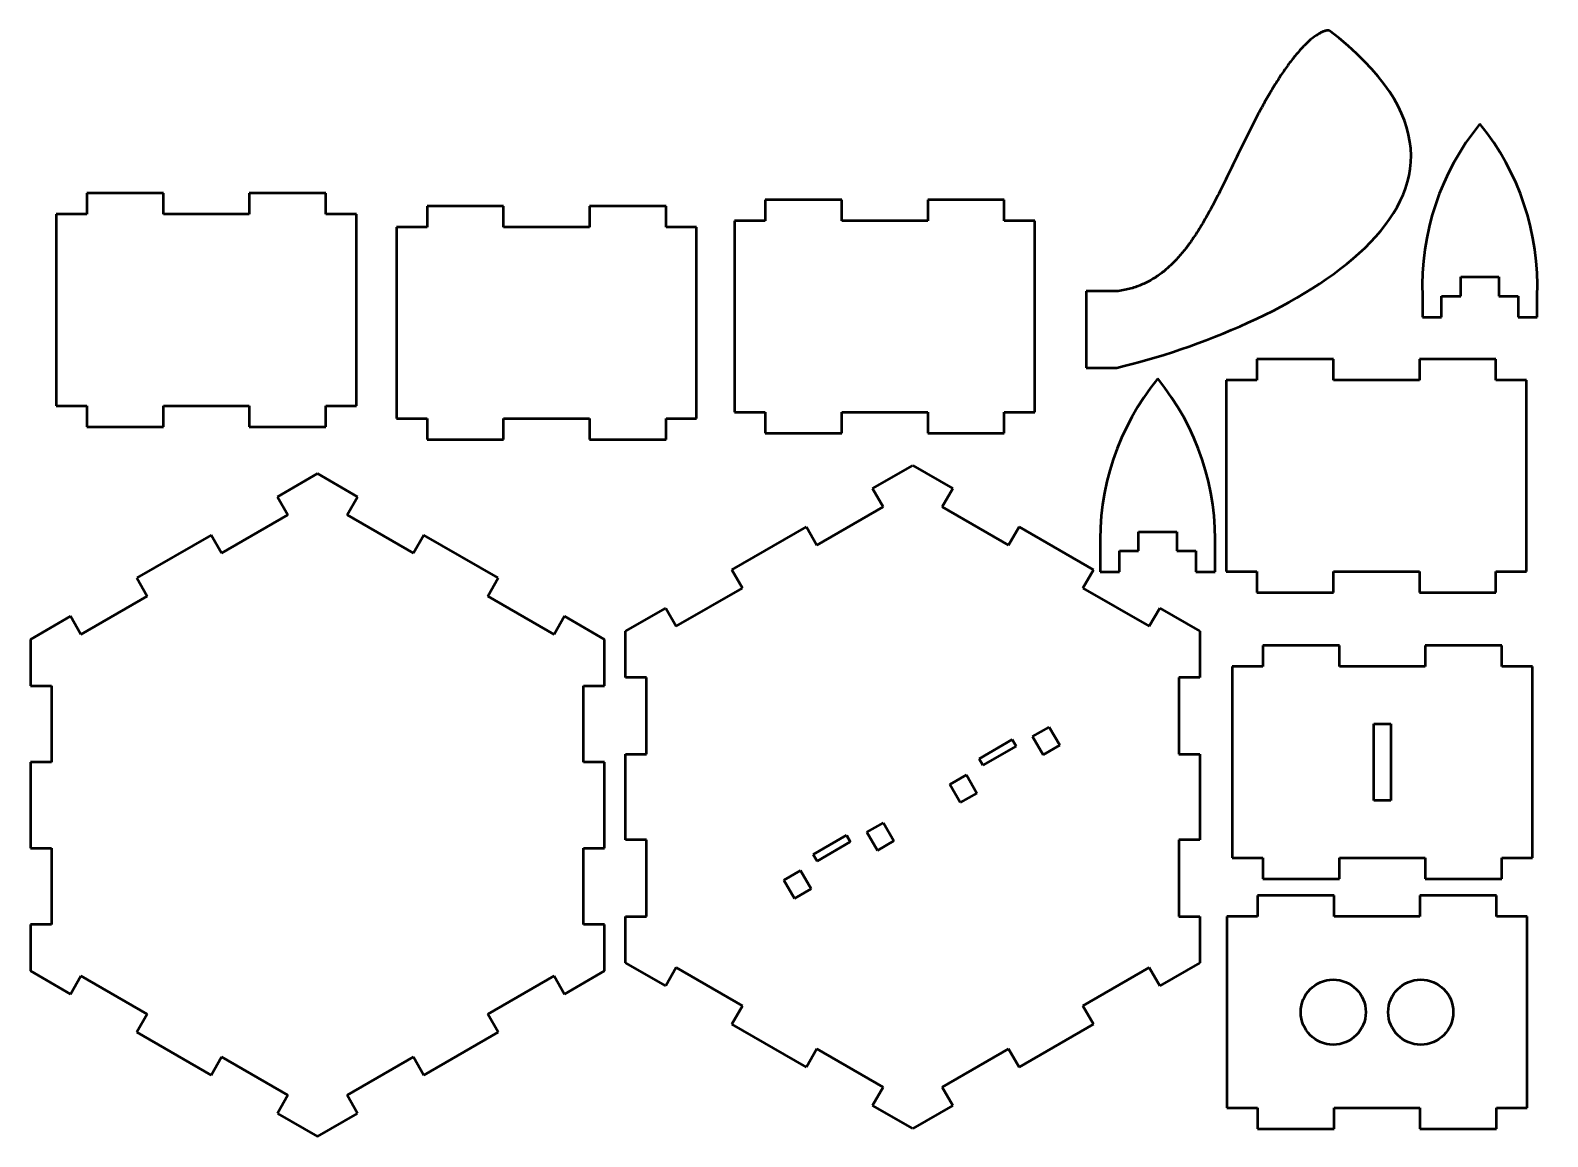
# Model space of a CAD drawing. Header units: millimetres. Extents: x 2 to 399, y 4 to 293.
import ezdxf

# ---------------------------------------------------------------- set-up
doc = ezdxf.new("R2010")
doc.units = ezdxf.units.MM
doc.layers.add('Visible (ANSI)', color=7, linetype='Continuous', lineweight=50)

msp = doc.modelspace()

# ---------------------------------------------------------------- linework, layer by layer
at = {"layer": 'Visible (ANSI)'}
for p, q in [((17.06, 249.99), (17.06, 244.49)), ((37.06, 249.99), (17.06, 249.99)), ((37.06, 244.49), (37.06, 249.99)), ((59.49, 249.99), (59.49, 244.49)), ((79.49, 249.99), (59.49, 249.99)), ((79.49, 244.49), (79.49, 249.99)), ((105.92, 246.62), (105.92, 241.12)), ((125.92, 246.62), (105.92, 246.62)), ((125.92, 241.12), (125.92, 246.62)), ((148.34, 246.62), (148.34, 241.12)), ((168.34, 246.62), (148.34, 246.62)), ((168.34, 241.12), (168.34, 246.62)), ((194.26, 248.3), (194.26, 242.8)), ((214.26, 248.3), (194.26, 248.3)), ((214.26, 242.8), (214.26, 248.3)), ((236.69, 248.3), (236.69, 242.8)), ((256.69, 248.3), (236.69, 248.3)), ((256.69, 242.8), (256.69, 248.3)), ((9.06, 244.49), (9.06, 194.49)), ((17.06, 244.49), (9.06, 244.49)), ((59.49, 244.49), (37.06, 244.49)), ((87.49, 244.49), (79.49, 244.49)), ((87.49, 194.49), (87.49, 244.49)), ((186.26, 242.8), (186.26, 192.8)), ((194.26, 242.8), (186.26, 242.8)), ((236.69, 242.8), (214.26, 242.8)), ((264.69, 242.8), (256.69, 242.8)), ((264.69, 192.8), (264.69, 242.8)), ((97.92, 241.12), (97.92, 191.12)), ((105.92, 241.12), (97.92, 241.12)), ((148.34, 241.12), (125.92, 241.12)), ((176.34, 241.12), (168.34, 241.12)), ((176.34, 191.12), (176.34, 241.12)), ((375.9, 228.13), (385.9, 228.13)), ((375.9, 223.13), (375.9, 228.13)), ((385.9, 228.13), (385.9, 223.13)), ((278.05, 224.38), (278.05, 204.38)), ((286.05, 224.38), (278.05, 224.38)), ((365.9, 223.13), (365.9, 217.63)), ((370.9, 223.13), (375.9, 223.13)), ((370.9, 217.63), (370.9, 223.13)), ((385.9, 223.13), (390.9, 223.13)), ((390.9, 223.13), (390.9, 217.63)), ((395.9, 217.63), (395.9, 223.13)), ((365.9, 217.63), (370.9, 217.63)), ((390.9, 217.63), (395.9, 217.63)), ((322.67, 206.68), (322.67, 201.18)), ((342.67, 206.68), (322.67, 206.68)), ((342.67, 201.18), (342.67, 206.68)), ((365.1, 206.68), (365.1, 201.18)), ((385.1, 206.68), (365.1, 206.68)), ((385.1, 201.18), (385.1, 206.68)), ((278.05, 204.38), (286.05, 204.38)), ((314.67, 201.18), (314.67, 151.18)), ((322.67, 201.18), (314.67, 201.18)), ((365.1, 201.18), (342.67, 201.18)), ((393.1, 201.18), (385.1, 201.18)), ((393.1, 151.18), (393.1, 201.18)), ((9.06, 194.49), (17.06, 194.49)), ((17.06, 194.49), (17.06, 188.99)), ((37.06, 194.49), (59.49, 194.49)), ((37.06, 188.99), (37.06, 194.49)), ((59.49, 194.49), (59.49, 188.99)), ((79.49, 194.49), (87.49, 194.49)), ((79.49, 188.99), (79.49, 194.49)), ((97.92, 191.12), (105.92, 191.12)), ((105.92, 191.12), (105.92, 185.62)), ((125.92, 191.12), (148.34, 191.12)), ((125.92, 185.62), (125.92, 191.12)), ((148.34, 191.12), (148.34, 185.62)), ((168.34, 191.12), (176.34, 191.12)), ((168.34, 185.62), (168.34, 191.12)), ((186.26, 192.8), (194.26, 192.8)), ((194.26, 192.8), (194.26, 187.3)), ((214.26, 192.8), (236.69, 192.8)), ((214.26, 187.3), (214.26, 192.8)), ((236.69, 192.8), (236.69, 187.3)), ((256.69, 192.8), (264.69, 192.8)), ((256.69, 187.3), (256.69, 192.8)), ((17.06, 188.99), (37.06, 188.99)), ((59.49, 188.99), (79.49, 188.99)), ((194.26, 187.3), (214.26, 187.3)), ((236.69, 187.3), (256.69, 187.3)), ((105.92, 185.62), (125.92, 185.62)), ((148.34, 185.62), (168.34, 185.62)), ((222.31, 172.84), (232.78, 178.88)), ((232.78, 178.88), (243.25, 172.84)), ((77.31, 176.74), (66.84, 170.7)), ((87.78, 170.7), (77.31, 176.74)), ((66.84, 170.7), (69.59, 165.94)), ((85.03, 165.94), (87.78, 170.7)), ((225.06, 168.08), (222.31, 172.84)), ((243.25, 172.84), (240.5, 168.08)), ((207.74, 158.08), (225.06, 168.08)), ((240.5, 168.08), (257.82, 158.08)), ((69.59, 165.94), (52.27, 155.94)), ((102.35, 155.94), (85.03, 165.94)), ((185.57, 151.63), (204.99, 162.84)), ((204.99, 162.84), (207.74, 158.08)), ((257.82, 158.08), (260.57, 162.84)), ((260.57, 162.84), (279.99, 151.63)), ((49.52, 160.7), (30.1, 149.49)), ((52.27, 155.94), (49.52, 160.7)), ((105.1, 160.7), (102.35, 155.94)), ((124.52, 149.49), (105.1, 160.7)), ((291.76, 161.58), (301.76, 161.58)), ((291.76, 156.58), (291.76, 161.58)), ((301.76, 161.58), (301.76, 156.58)), ((281.76, 156.58), (281.76, 151.08)), ((286.76, 156.58), (291.76, 156.58)), ((286.76, 151.08), (286.76, 156.58)), ((301.76, 156.58), (306.76, 156.58)), ((306.76, 156.58), (306.76, 151.08)), ((311.76, 151.08), (311.76, 156.58)), ((188.32, 146.86), (185.57, 151.63)), ((279.99, 151.63), (277.24, 146.86)), ((281.76, 151.08), (286.76, 151.08)), ((306.76, 151.08), (311.76, 151.08)), ((314.67, 151.18), (322.67, 151.18)), ((322.67, 151.18), (322.67, 145.68)), ((342.67, 151.18), (365.1, 151.18)), ((342.67, 145.68), (342.67, 151.18)), ((365.1, 151.18), (365.1, 145.68)), ((385.1, 151.18), (393.1, 151.18)), ((385.1, 145.68), (385.1, 151.18)), ((30.1, 149.49), (32.85, 144.72)), ((121.77, 144.72), (124.52, 149.49)), ((171, 136.86), (188.32, 146.86)), ((277.24, 146.86), (294.56, 136.86)), ((32.85, 144.72), (15.53, 134.72)), ((139.09, 134.72), (121.77, 144.72)), ((322.67, 145.68), (342.67, 145.68)), ((365.1, 145.68), (385.1, 145.68)), ((12.78, 139.49), (2.31, 133.44)), ((15.53, 134.72), (12.78, 139.49)), ((141.84, 139.49), (139.09, 134.72)), ((152.31, 133.44), (141.84, 139.49)), ((157.78, 135.58), (168.25, 141.63)), ((168.25, 141.63), (171, 136.86)), ((294.56, 136.86), (297.31, 141.63)), ((297.31, 141.63), (307.78, 135.58)), ((157.78, 123.49), (157.78, 135.58)), ((307.78, 135.58), (307.78, 123.49)), ((2.31, 133.44), (2.31, 121.35)), ((152.31, 121.35), (152.31, 133.44)), ((324.21, 131.85), (324.21, 126.35)), ((344.21, 131.85), (324.21, 131.85)), ((344.21, 126.35), (344.21, 131.85)), ((366.64, 131.85), (366.64, 126.35)), ((386.64, 131.85), (366.64, 131.85)), ((386.64, 126.35), (386.64, 131.85)), ((163.28, 123.49), (157.78, 123.49)), ((163.28, 103.49), (163.28, 123.49)), ((302.28, 123.49), (302.28, 103.49)), ((307.78, 123.49), (302.28, 123.49)), ((316.21, 126.35), (316.21, 76.35)), ((324.21, 126.35), (316.21, 126.35)), ((366.64, 126.35), (344.21, 126.35)), ((394.64, 126.35), (386.64, 126.35)), ((394.64, 76.35), (394.64, 126.35)), ((2.31, 121.35), (7.81, 121.35)), ((7.81, 121.35), (7.81, 101.35)), ((146.81, 121.35), (152.31, 121.35)), ((146.81, 101.35), (146.81, 121.35)), ((353.17, 91.35), (353.17, 111.35)), ((353.17, 111.35), (357.67, 111.35)), ((357.67, 111.35), (357.67, 91.35)), ((250.11, 102.28), (258.77, 107.28)), ((258.77, 107.28), (259.77, 105.55)), ((264.1, 108.05), (268.43, 110.55)), ((266.85, 103.29), (264.1, 108.05)), ((268.43, 110.55), (271.18, 105.79)), ((157.78, 103.49), (163.28, 103.49)), ((157.78, 81.07), (157.78, 103.49)), ((259.77, 105.55), (251.11, 100.55)), ((271.18, 105.79), (266.85, 103.29)), ((302.28, 103.49), (307.78, 103.49)), ((307.78, 103.49), (307.78, 81.07)), ((2.31, 101.35), (2.31, 78.93)), ((7.81, 101.35), (2.31, 101.35)), ((152.31, 101.35), (146.81, 101.35)), ((152.31, 78.93), (152.31, 101.35)), ((251.11, 100.55), (250.11, 102.28)), ((242.45, 95.55), (246.78, 98.05)), ((245.2, 90.79), (242.45, 95.55)), ((246.78, 98.05), (249.53, 93.29)), ((249.53, 93.29), (245.2, 90.79)), ((357.67, 91.35), (353.17, 91.35)), ((220.8, 83.05), (225.13, 85.55)), ((225.13, 85.55), (227.88, 80.79)), ((163.28, 81.07), (157.78, 81.07)), ((163.28, 61.07), (163.28, 81.07)), ((206.81, 77.28), (215.47, 82.28)), ((216.47, 80.55), (207.81, 75.55)), ((215.47, 82.28), (216.47, 80.55)), ((223.55, 78.29), (220.8, 83.05)), ((227.88, 80.79), (223.55, 78.29)), ((302.28, 81.07), (302.28, 61.07)), ((307.78, 81.07), (302.28, 81.07)), ((2.31, 78.93), (7.81, 78.93)), ((7.81, 78.93), (7.81, 58.93)), ((146.81, 78.93), (152.31, 78.93)), ((146.81, 58.93), (146.81, 78.93)), ((207.81, 75.55), (206.81, 77.28)), ((316.21, 76.35), (324.21, 76.35)), ((324.21, 76.35), (324.21, 70.85)), ((344.21, 76.35), (366.64, 76.35)), ((344.21, 70.85), (344.21, 76.35)), ((366.64, 76.35), (366.64, 70.85)), ((386.64, 76.35), (394.64, 76.35)), ((386.64, 70.85), (386.64, 76.35)), ((199.15, 70.55), (203.48, 73.05)), ((203.48, 73.05), (206.23, 68.29)), ((201.9, 65.79), (199.15, 70.55)), ((206.23, 68.29), (201.9, 65.79)), ((324.21, 70.85), (344.21, 70.85)), ((366.64, 70.85), (386.64, 70.85)), ((322.83, 66.57), (322.83, 61.07)), ((342.83, 66.57), (322.83, 66.57)), ((342.83, 61.07), (342.83, 66.57)), ((365.25, 66.57), (365.25, 61.07)), ((385.25, 66.57), (365.25, 66.57)), ((385.25, 61.07), (385.25, 66.57)), ((157.78, 61.07), (163.28, 61.07)), ((157.78, 48.98), (157.78, 61.07)), ((302.28, 61.07), (307.78, 61.07)), ((307.78, 61.07), (307.78, 48.98)), ((314.83, 61.07), (314.83, 11.07)), ((322.83, 61.07), (314.83, 61.07)), ((365.25, 61.07), (342.83, 61.07)), ((393.25, 61.07), (385.25, 61.07)), ((393.25, 11.07), (393.25, 61.07)), ((2.31, 58.93), (2.31, 46.84)), ((7.81, 58.93), (2.31, 58.93)), ((152.31, 58.93), (146.81, 58.93)), ((152.31, 46.84), (152.31, 58.93)), ((168.25, 42.94), (157.78, 48.98)), ((171, 47.7), (168.25, 42.94)), ((188.32, 37.7), (171, 47.7)), ((294.56, 47.7), (277.24, 37.7)), ((297.31, 42.94), (294.56, 47.7)), ((307.78, 48.98), (297.31, 42.94)), ((2.31, 46.84), (12.78, 40.8)), ((12.78, 40.8), (15.53, 45.56)), ((15.53, 45.56), (32.85, 35.56)), ((121.77, 35.56), (139.09, 45.56)), ((139.09, 45.56), (141.84, 40.8)), ((141.84, 40.8), (152.31, 46.84)), ((185.57, 32.94), (188.32, 37.7)), ((277.24, 37.7), (279.99, 32.94)), ((32.85, 35.56), (30.1, 30.8)), ((124.52, 30.8), (121.77, 35.56)), ((204.99, 21.72), (185.57, 32.94)), ((279.99, 32.94), (260.57, 21.72)), ((30.1, 30.8), (49.52, 19.58)), ((105.1, 19.58), (124.52, 30.8)), ((49.52, 19.58), (52.27, 24.35)), ((52.27, 24.35), (69.59, 14.35)), ((85.03, 14.35), (102.35, 24.35)), ((102.35, 24.35), (105.1, 19.58)), ((207.74, 26.49), (204.99, 21.72)), ((225.06, 16.49), (207.74, 26.49)), ((257.82, 26.49), (240.5, 16.49)), ((260.57, 21.72), (257.82, 26.49)), ((222.31, 11.72), (225.06, 16.49)), ((240.5, 16.49), (243.25, 11.72)), ((69.59, 14.35), (66.84, 9.58)), ((87.78, 9.58), (85.03, 14.35)), ((66.84, 9.58), (77.31, 3.54)), ((77.31, 3.54), (87.78, 9.58)), ((232.78, 5.68), (222.31, 11.72)), ((243.25, 11.72), (232.78, 5.68)), ((314.83, 11.07), (322.83, 11.07)), ((322.83, 11.07), (322.83, 5.57)), ((342.83, 11.07), (365.25, 11.07)), ((342.83, 5.57), (342.83, 11.07)), ((365.25, 11.07), (365.25, 5.57)), ((385.25, 11.07), (393.25, 11.07)), ((385.25, 5.57), (385.25, 11.07)), ((322.83, 5.57), (342.83, 5.57)), ((365.25, 5.57), (385.25, 5.57))]:
    msp.add_line(p, q, dxfattribs=at)
for centre in [(342.62, 36.07), (365.46, 36.07)]:
    msp.add_circle(centre, 8.5, dxfattribs=at)
for centre, start, end in [((432.92, 225.79), 140.8566, 182.2735), ((328.88, 225.79), 357.7265, 39.1434), ((348.78, 159.24), 140.8566, 182.2735), ((244.74, 159.24), 357.7265, 39.1434)]:
    msp.add_arc(centre, 67.07, start, end, dxfattribs=at)
for points, degree in [([(341.55, 292.55), (333.7, 292.55), (313.27, 264.71), (313.27, 227.81), (286.05, 224.38)], 4), ([(286.05, 204.38), (327.96, 214.38), (398.61, 248.62), (341.55, 292.55)], 3)]:
    msp.add_open_spline(points, degree=degree, dxfattribs=at)

doc.saveas('drawing.dxf')
